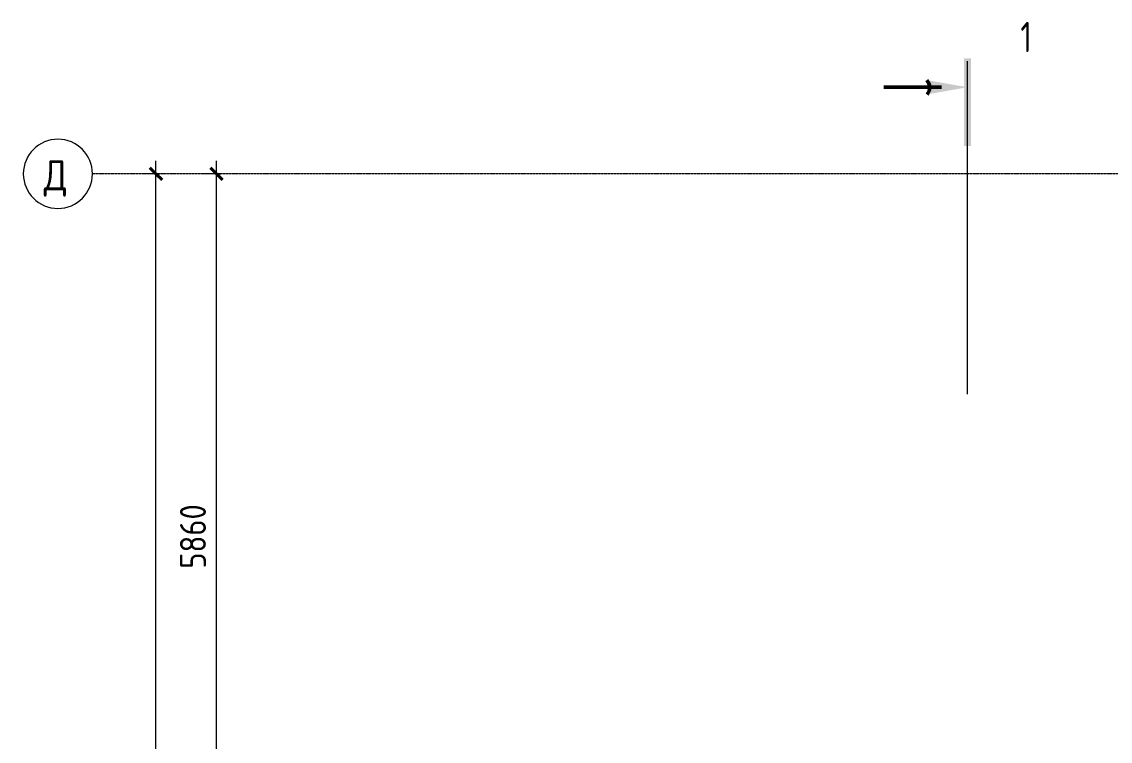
# Model space of a CAD drawing. Header units: millimetres. Extents: x -7275 to 18646, y -1042 to 16393.
# Drawn here: x -5762 to 3049, y 10572 to 16393 of the extents above; entities that cross this region are included whole.
import ezdxf

# ---------------------------------------------------------------- set-up
doc = ezdxf.new("R2010")
doc.units = ezdxf.units.MM
doc.linetypes.add('ADSK_Линия сетки', pattern=[25, 20, -2.5, 0, -2.5])
for name, color, linetype, lineweight in [('A-ANNO-DIMS', 211, 'Continuous', 9), ('A-ANNO-DIMS-70', 211, 'Continuous', 9), ('G-ANNO-SYMB', 111, 'Continuous', 9), ('S-GRID', 1, 'Continuous', 9), ('S-GRID-IDEN', 1, 'Continuous', 20)]:
    doc.layers.add(name, color=color, linetype=linetype, lineweight=lineweight)
doc.styles.add('GOST Common_2', font='GOST_Common.ttf', dxfattribs={"width": 0.9, "height": 210})
doc.styles.add('GOST Common_3', font='GOST_Common.ttf', dxfattribs={"width": 0.9, "height": 245})
doc.styles.add('GOST Common_4', font='GOST_Common.ttf', dxfattribs={"width": 0.8, "height": 245})
doc.dimstyles.new('ADSK_Основной_3_5_мм', dxfattribs={"dimscale": 304.8, "dimtxt": 211.200149, "dimasz": 0.324738, "dimexe": 0.344488, "dimexo": 0.344488, "dimgap": 0.068898, "dimtad": 1, "dimdec": 0, "dimrnd": 10, "dimzin": 0, "dimdsep": 46, "dimtxsty": 'GOST Common_2', "dimblk1": 'OBLIQUE', "dimblk2": 'OBLIQUE', "dimsah": 1, "dimcen": 0.09, "dimdle": 0.344488, "dimazin": 0, "dimtfac": 1, "dimtdec": 4, "dimtix": 1, "dimtmove": 0, "dimatfit": 3, "dimfxl": 1, "dimtvp": 1, "dimtolj": 1, "dimtzin": 0, "dimlwd": 20, "dimlwe": 20, "dimarcsym": 2})

# ---------------------------------------------------------------- blocks, each defined once
blk = doc.blocks.new('Ось сетки - Круг_Ø8 мм-684601-План этажа')
at = {"layer": 'S-GRID-IDEN'}
for start, end in [(360, 180), (180, 360)]:
    blk.add_arc((0, 0), 4, start, end, dxfattribs=at)
blk = doc.blocks.new('Разрез - Номер узла сзади-1042399-План этажа')
at = {"layer": 'G-ANNO-SYMB'}
blk.add_hatch(color=256, dxfattribs=at).paths.add_polyline_path([(9.8, 0.4), (9.8, -0.39), (-0.33, -0.39), (-0.33, 0.4)])
h = blk.add_hatch(color=256, dxfattribs=at)
edge = h.paths.add_edge_path()
edge.add_line((2.17, -4.71), (3, 0))
edge.add_line((3, 0), (3.82, -4.67))
edge.add_arc((3.02, -5.62), 1.24, 49.4419, 133.142)
at = {"layer": 'G-ANNO-SYMB', "lineweight": 50}
blk.add_line((3, -3), (3, -9.66), dxfattribs=at)
blk.add_arc((3.02, -5.62), 1.24, 49.4419, 133.142, dxfattribs=at)
blk = doc.blocks.new('DIMBLOCK13-План этажа')
at = {"layer": 'A-ANNO-DIMS-70', "lineweight": 20}
for p, q in [((-4186.1, 9302.8), (-4186.1, 15267.8)), ((-4151.1, 15162.8), (-4291.1, 15162.8)), ((-4186.1, 15162.8), (-4151.1, 15162.8)), ((-4151.1, 9302.8), (-4291.1, 9302.8)), ((-4186.1, 9302.8), (-4151.1, 9302.8))]:
    blk.add_line(p, q, dxfattribs=at)
at = {"layer": 'A-ANNO-DIMS-70', "lineweight": 40}
for p, q in [((-4186.1, 15162.8), (-4235.6, 15212.3)), ((-4186.1, 15162.8), (-4136.6, 15113.3)), ((-4186.1, 9302.8), (-4235.6, 9352.3)), ((-4186.1, 9302.8), (-4136.6, 9253.3))]:
    blk.add_line(p, q, dxfattribs=at)
at = {"layer": 'A-ANNO-DIMS-70', "color": 0, "lineweight": 20, "insert": (-4481.5, 11967.9), "char_height": 210, "width": 635.748, "attachment_point": 1, "rotation": 90, "line_spacing_factor": 1.022761, "style": 'GOST Common_2'}
blk.add_mtext('5860', dxfattribs=at)
blk = doc.blocks.new('_Oblique')
at = {"color": 0, "linetype": 'ByBlock', "lineweight": -2}
blk.add_line((-0.5, -0.5), (0.5, 0.5), dxfattribs=at)
blk = doc.blocks.new('DIMBLOCK14-План этажа')
at = {"layer": 'A-ANNO-DIMS-70', "lineweight": 20}
for p, q in [((-4676.1, 1593.6), (-4676.1, 15267.8)), ((-4641.1, 15162.8), (-4781.1, 15162.8)), ((-4676.1, 15162.8), (-4641.1, 15162.8)), ((-4641.1, 1698.6), (-4781.1, 1698.6)), ((-4676.1, 1698.6), (-4641.1, 1698.6))]:
    blk.add_line(p, q, dxfattribs=at)
at = {"layer": 'A-ANNO-DIMS-70', "lineweight": 40}
for p, q in [((-4676.1, 15162.8), (-4725.6, 15212.3)), ((-4676.1, 15162.8), (-4626.6, 15113.3)), ((-4676.1, 1698.6), (-4725.6, 1748.1)), ((-4676.1, 1698.6), (-4626.6, 1649.1))]:
    blk.add_line(p, q, dxfattribs=at)
at = {"layer": 'A-ANNO-DIMS-70', "color": 0, "lineweight": 20, "insert": (-4971.5, 8110.3), "char_height": 210, "width": 768.912, "attachment_point": 1, "rotation": 90, "line_spacing_factor": 1.022761, "style": 'GOST Common_2'}
blk.add_mtext('13460', dxfattribs=at)

msp = doc.modelspace()

# ---------------------------------------------------------------- linework, layer by layer
at = {"layer": 'G-ANNO-SYMB', "lineweight": 20}
msp.add_line((1893.6, 13381.1), (1893.6, 16073.2), dxfattribs=at)
at = {"layer": 'S-GRID', "linetype": 'ADSK_Линия сетки'}
msp.add_line((14961.9, 15162.8), (-5189.9, 15162.8), dxfattribs=at)

# ---------------------------------------------------------------- block references
at = {"layer": 'G-ANNO-SYMB', "lineweight": 50, "xscale": 69.99999999999997, "yscale": 69.99999999999997, "zscale": 69.99999999999997, "rotation": 269.9999999999998}
msp.add_blockref('Разрез - Номер узла сзади-1042399-План этажа', (1893.6, 16073.2), dxfattribs=at)
at = {"layer": 'S-GRID-IDEN', "xscale": 69.99999999999997, "yscale": 69.99999999999997, "zscale": 69.99999999999997, "rotation": 89.99999999999982}
msp.add_blockref('Ось сетки - Круг_Ø8 мм-684601-План этажа', (-5469.9, 15162.8), dxfattribs=at)

# ---------------------------------------------------------------- texts
at = {"layer": 'G-ANNO-SYMB', "insert": (2321.6, 16392.8), "char_height": 245, "width": 116.726, "attachment_point": 1, "style": 'GOST Common_4'}
msp.add_mtext('1', dxfattribs=at)
at = {"layer": 'S-GRID-IDEN', "lineweight": 9, "insert": (-5584.3, 15272.8), "char_height": 245, "width": 242.43, "attachment_point": 1, "style": 'GOST Common_3'}
msp.add_mtext('\\fGOST Common|b0|i0|c204|p34|;\\W.9;Д', dxfattribs=at)

# ---------------------------------------------------------------- dimensions: what is measured, and where the dimension line sits
at = {"layer": 'A-ANNO-DIMS', "lineweight": 20}
for base, p1, p2, override, picture, middle in [((-4676.1, 15162.8), (-4746.1, 1698.6), (-4746.1, 15162.8), {"dimpost": '<>', "dimfxl": 13464.178719}, 'DIMBLOCK14-План этажа', (-4802.1, 8430.7)), ((-4186.1, 15162.8), (-4256.1, 9302.8), (-4256.1, 15162.8), {"dimpost": '<>', "dimfxl": 5860}, 'DIMBLOCK13-План этажа', (-4312.1, 12232.8))]:
    dim = msp.add_linear_dim(base=base, p1=p1, p2=p2, angle=90, dimstyle='ADSK_Основной_3_5_мм', override=override, dxfattribs=at)
    dim.commit()
    dim.dimension.update_dxf_attribs({"geometry": picture, "text_midpoint": middle})

doc.saveas('drawing.dxf')
